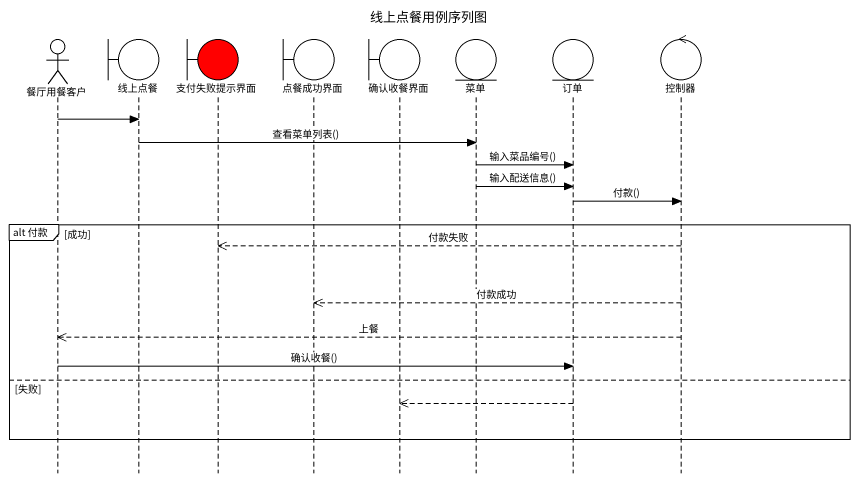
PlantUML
@startuml
title 线上点餐用例序列图
hide footbox
actor 餐厅用餐客户
boundary 线上点餐
boundary 支付失败提示界面 #FF0000
boundary 点餐成功界面
boundary 确认收餐界面
entity 菜单
entity 订单
control 控制器

餐厅用餐客户 -> 线上点餐
线上点餐 -> 菜单 : 查看菜单列表()
菜单 -> 订单 : 输入菜品编号()
菜单 -> 订单 : 输入配送信息()
订单 -> 控制器 : 付款()
group alt 付款 [成功]
  控制器 -->> 支付失败提示界面 : 付款失败
  控制器 -->> 点餐成功界面 : 付款成功
  控制器 -->> 餐厅用餐客户 : 上餐
  餐厅用餐客户 -> 订单 : 确认收餐()
else 失败
  订单 -->> 确认收餐界面
end
@enduml
